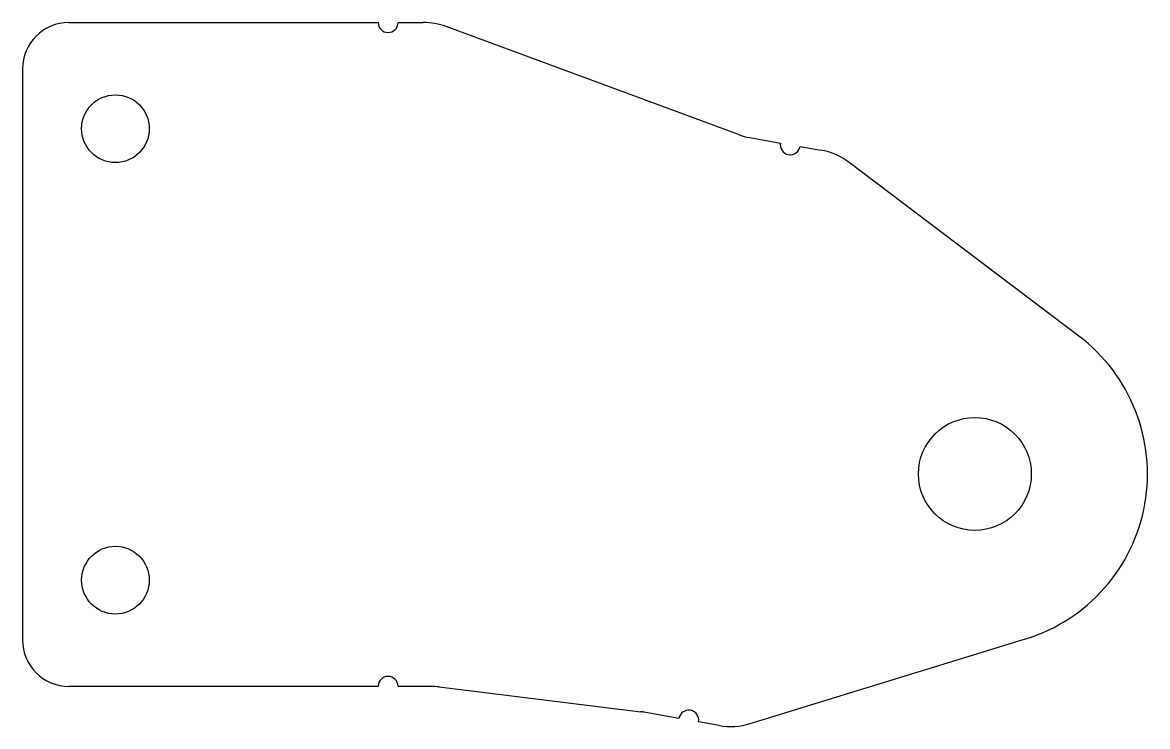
# Model space of a CAD drawing. Header units: millimetres. Extents: x -7 to 77.7, y -28 to 25.
import ezdxf

# ---------------------------------------------------------------- set-up
doc = ezdxf.new("R2010")
doc.units = ezdxf.units.MM

msp = doc.modelspace()

# ---------------------------------------------------------------- linework, layer by layer
at = {"color": 7, "linetype": 'Continuous', "lineweight": 25}
for p, q in [((-3.5, 25), (19.784, 25)), ((21.284, 25), (23.175, 25)), ((46.918, 16.561), (24.907, 24.69)), ((-7, 21.5), (-7, -21.5)), ((47.782, 16.327), (50.081, 15.922)), ((51.559, 15.661), (53.114, 15.387)), ((72.566, 1.37), (55.261, 14.451)), ((47.811, -27.8), (68.546, -21.426)), ((19.784, -25), (-3.5, -25)), ((23.762, -25), (21.284, -25)), ((24.373, -25.038), (39.57, -26.911)), ((42.441, -27.41), (39.827, -26.949)), ((45.474, -27.945), (43.918, -27.67))]:
    msp.add_line(p, q, dxfattribs=at)
for centre, radius in [((0, 17), 2.55), ((64.726, -9), 4.25), ((0, -17), 2.55)]:
    msp.add_circle(centre, radius, dxfattribs=at)
for centre, radius, start, end in [((-3.5, 21.5), 3.5, 90, 180), ((20.534, 25), 0.75, 180, 360), ((23.175, 20), 5, 69.72875, 90), ((48.65, 21.251), 5, 249.72875, 260), ((50.82, 15.791), 0.75, 170, 350), ((52.246, 10.463), 5, 52.91276, 80), ((64.726, -9), 13, 287.08724, 52.91276), ((-3.5, -21.5), 3.5, 180, 270), ((20.534, -25), 0.75, 360, 180), ((23.762, -30), 5, 82.9739, 90), ((38.958, -31.873), 5, 80, 82.9739), ((43.179, -27.54), 0.75, 350, 170), ((46.342, -23.021), 5, 260, 287.08724)]:
    msp.add_arc(centre, radius, start, end, dxfattribs=at)

doc.saveas('drawing.dxf')
